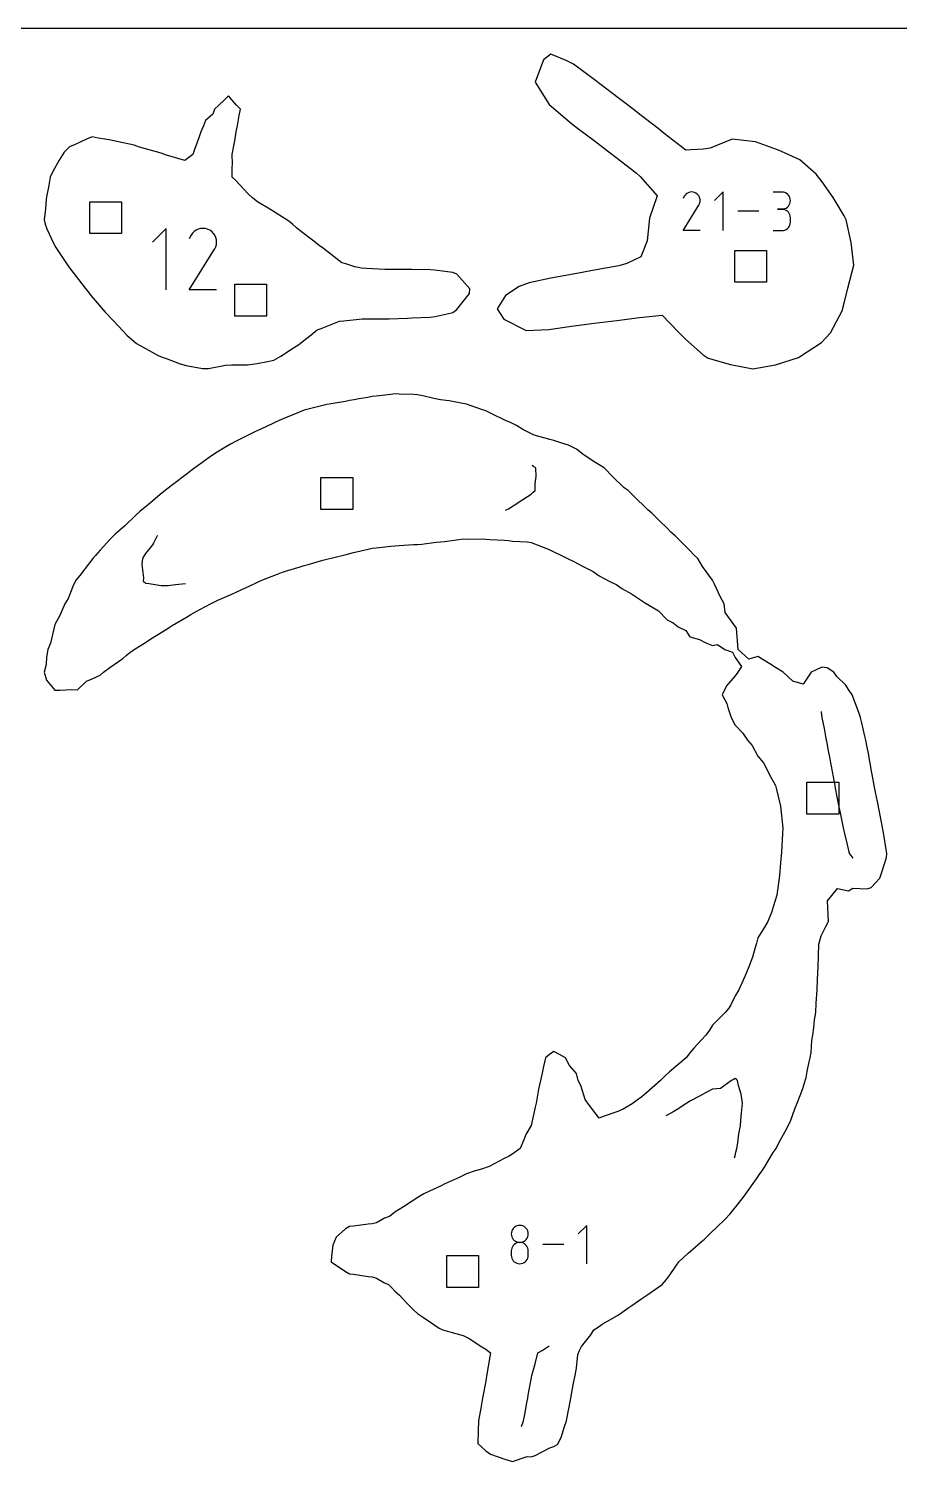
# Model space of a CAD drawing. Extents: x 0 to 12, y 0 to 12.
# Drawn here: x 4.61 to 8.98, y 4.81 to 12 of the extents above; entities that cross this region are included whole.
import ezdxf

# ---------------------------------------------------------------- set-up
doc = ezdxf.new("R2010")
doc.units = 0

msp = doc.modelspace()

# ---------------------------------------------------------------- linework, layer by layer
at = {"layer": 'annotation', "color": 1}
for p, q in [((7.897521, 11.159372), (7.891872, 11.148537)), ((7.902003, 11.165729), (7.897521, 11.159372)), ((7.907381, 11.171035), (7.902003, 11.165729)), ((7.913492, 11.175248), (7.907381, 11.171035)), ((7.92017, 11.178326), (7.913492, 11.175248)), ((7.927253, 11.180227), (7.92017, 11.178326)), ((7.934578, 11.180907), (7.927253, 11.180227)), ((7.94198, 11.180324), (7.934578, 11.180907)), ((7.949297, 11.178436), (7.94198, 11.180324)), ((7.956364, 11.175201), (7.949297, 11.178436)), ((7.962684, 11.170712), (7.956364, 11.175201)), ((7.956364, 11.175201), (7.956364, 11.175201)), ((7.967969, 11.165326), (7.962684, 11.170712)), ((7.972171, 11.159208), (7.967969, 11.165326)), ((7.975243, 11.152522), (7.972171, 11.159208)), ((7.977138, 11.145434), (7.975243, 11.152522)), ((7.977809, 11.138108), (7.977138, 11.145434)), ((7.97721, 11.13071), (7.977809, 11.138108)), ((8.093504, 11.180912), (8.05044, 11.137836)), ((8.093504, 10.987206), (8.093504, 11.180912)), ((8.387707, 11.180687), (8.344692, 11.180687)), ((8.395443, 11.179992), (8.387707, 11.180687)), ((8.402723, 11.177991), (8.395443, 11.179992)), ((8.409424, 11.174806), (8.402723, 11.177991)), ((8.415427, 11.170561), (8.409424, 11.174806)), ((8.42061, 11.165378), (8.415427, 11.170561)), ((8.424852, 11.159381), (8.42061, 11.165378)), ((8.428032, 11.152692), (8.424852, 11.159381)), ((8.430029, 11.145435), (8.428032, 11.152692)), ((8.430722, 11.137733), (8.430029, 11.145435)), ((8.430029, 11.129994), (8.430722, 11.137733)), ((8.430722, 11.137733), (8.430722, 11.137733)), ((7.891751, 10.987204), (7.971245, 11.115179)), ((7.971245, 11.115179), (7.97134, 11.115297)), ((7.971245, 11.115179), (7.971245, 11.115179)), ((7.97134, 11.115297), (7.971431, 11.115415)), ((7.971431, 11.115415), (7.971519, 11.115536)), ((7.971519, 11.115536), (7.971604, 11.11566)), ((7.971604, 11.11566), (7.971687, 11.115787)), ((7.971687, 11.115787), (7.971768, 11.11592)), ((7.971768, 11.11592), (7.971849, 11.116058)), ((7.971849, 11.116058), (7.971929, 11.116204)), ((7.971929, 11.116204), (7.97201, 11.116358)), ((7.97201, 11.116358), (7.975292, 11.123405)), ((7.97201, 11.116358), (7.97201, 11.116358)), ((7.975292, 11.123405), (7.97721, 11.13071)), ((8.272071, 11.084059), (8.166156, 11.084059)), ((8.387707, 11.094657), (8.366169, 11.094657)), ((8.366169, 11.094657), (8.387707, 11.094657)), ((8.387707, 11.094657), (8.395443, 11.095352)), ((8.395443, 11.093963), (8.387707, 11.094657)), ((8.387707, 11.094657), (8.387707, 11.094657)), ((8.395443, 11.095352), (8.402723, 11.097354)), ((8.402723, 11.091962), (8.395443, 11.093963)), ((8.402723, 11.097354), (8.409424, 11.100542)), ((8.409424, 11.088777), (8.402723, 11.091962)), ((8.409424, 11.100542), (8.415427, 11.104794)), ((8.415427, 11.084532), (8.409424, 11.088777)), ((8.415427, 11.104794), (8.42061, 11.109987)), ((8.42061, 11.079349), (8.415427, 11.084532)), ((8.42061, 11.109987), (8.424852, 11.115999)), ((8.424852, 11.073351), (8.42061, 11.079349)), ((8.424852, 11.115999), (8.428032, 11.122709)), ((8.428032, 11.066663), (8.424852, 11.073351)), ((8.428032, 11.122709), (8.430029, 11.129994)), ((8.430029, 11.059406), (8.428032, 11.066663)), ((5.298496, 10.998212), (5.22985, 10.929547)), ((5.298496, 10.689433), (5.298496, 10.998212)), ((5.459604, 10.994092), (5.448958, 10.989185)), ((5.470896, 10.997121), (5.459604, 10.994092)), ((5.482571, 10.998205), (5.470896, 10.997121)), ((5.494371, 10.997276), (5.482571, 10.998205)), ((5.506034, 10.994267), (5.494371, 10.997276)), ((5.517299, 10.989109), (5.506034, 10.994267)), ((8.409424, 10.993089), (8.415427, 10.997333)), ((8.415427, 10.997333), (8.42061, 11.002515)), ((8.42061, 11.002515), (8.424852, 11.008512)), ((8.424852, 11.008512), (8.428032, 11.015202)), ((8.428032, 11.015202), (8.430029, 11.02246)), ((8.430722, 11.051703), (8.430029, 11.059406)), ((8.430029, 11.02246), (8.430722, 11.030166)), ((8.430722, 11.030166), (8.430722, 11.051703)), ((8.430722, 11.051703), (8.430722, 11.051703)), ((5.4235, 10.963877), (5.414495, 10.946605)), ((5.430645, 10.97401), (5.4235, 10.963877)), ((5.439218, 10.982468), (5.430645, 10.97401)), ((5.448958, 10.989185), (5.439218, 10.982468)), ((5.527375, 10.981954), (5.517299, 10.989109)), ((5.517299, 10.989109), (5.517299, 10.989109)), ((5.535799, 10.973369), (5.527375, 10.981954)), ((5.542497, 10.963616), (5.535799, 10.973369)), ((5.547394, 10.952958), (5.542497, 10.963616)), ((5.550415, 10.941659), (5.547394, 10.952958)), ((5.551485, 10.929981), (5.550415, 10.941659)), ((5.550529, 10.918188), (5.551485, 10.929981)), ((7.97778, 10.987204), (7.891751, 10.987204)), ((8.344692, 10.987212), (8.387707, 10.987212)), ((8.387707, 10.987212), (8.395443, 10.987906)), ((8.387707, 10.987212), (8.387707, 10.987212)), ((8.395443, 10.987906), (8.402723, 10.989906)), ((8.402723, 10.989906), (8.409424, 10.993089)), ((5.414302, 10.68943), (5.54102, 10.893431)), ((5.54102, 10.893431), (5.541172, 10.893618)), ((5.54102, 10.893431), (5.54102, 10.893431)), ((5.541172, 10.893618), (5.541317, 10.893807)), ((5.541317, 10.893807), (5.541457, 10.894)), ((5.541457, 10.894), (5.541593, 10.894197)), ((5.541593, 10.894197), (5.541725, 10.8944)), ((5.541725, 10.8944), (5.541855, 10.894611)), ((5.541855, 10.894611), (5.541983, 10.894832)), ((5.541983, 10.894832), (5.542112, 10.895064)), ((5.542112, 10.895064), (5.54224, 10.895309)), ((5.54224, 10.895309), (5.547472, 10.906543)), ((5.54224, 10.895309), (5.54224, 10.895309)), ((5.547472, 10.906543), (5.550529, 10.918188)), ((5.551438, 10.68943), (5.414302, 10.68943)), ((7.141736, 9.804637), (7.134156, 9.809145)), ((7.154138, 9.797266), (7.141736, 9.804637)), ((7.154488, 9.754637), (7.154138, 9.797266)), ((7.150153, 9.683484), (7.1506, 9.719526)), ((7.1506, 9.719526), (7.154488, 9.754637)), ((7.069034, 9.626947), (7.129337, 9.666019)), ((7.129337, 9.666019), (7.139743, 9.674753)), ((7.139743, 9.674753), (7.150153, 9.683484)), ((7.001927, 9.585005), (7.015558, 9.591952)), ((7.015558, 9.591952), (7.06745, 9.625924)), ((7.06745, 9.625924), (7.069034, 9.626947)), ((5.235667, 9.41928), (5.230522, 9.411811)), ((5.254077, 9.455923), (5.235667, 9.41928)), ((5.25454, 9.456526), (5.254077, 9.455923)), ((5.179673, 9.342144), (5.17623, 9.311886)), ((5.187374, 9.354785), (5.179673, 9.342144)), ((5.195076, 9.367427), (5.187374, 9.354785)), ((5.230522, 9.411811), (5.195076, 9.367427)), ((5.17623, 9.311886), (5.184701, 9.245018)), ((5.184701, 9.245018), (5.183562, 9.228362)), ((5.183562, 9.228362), (5.189321, 9.223325)), ((5.189321, 9.223325), (5.195075, 9.218287)), ((5.195075, 9.218287), (5.212978, 9.217429)), ((5.212978, 9.217429), (5.273064, 9.206503)), ((5.273064, 9.206503), (5.308854, 9.206555)), ((5.308854, 9.206555), (5.345582, 9.21303)), ((5.345582, 9.21303), (5.395654, 9.217719)), ((8.584409, 8.574886), (8.584497, 8.574261)), ((8.584497, 8.574261), (8.588654, 8.545682)), ((8.588654, 8.545682), (8.599278, 8.489373)), ((8.599278, 8.489373), (8.608477, 8.440602)), ((8.608477, 8.440602), (8.609618, 8.434558)), ((8.609618, 8.434558), (8.610118, 8.431902)), ((8.610118, 8.431902), (8.610925, 8.427633)), ((8.610925, 8.427633), (8.618743, 8.386236)), ((8.618743, 8.386236), (8.627838, 8.338074)), ((8.627838, 8.338074), (8.631604, 8.318123)), ((8.631604, 8.318123), (8.634633, 8.302094)), ((8.634633, 8.302094), (8.65007, 8.220371)), ((8.65007, 8.220371), (8.653096, 8.204342)), ((8.653096, 8.204342), (8.655779, 8.190137)), ((8.655779, 8.190137), (8.671957, 8.104489)), ((8.671957, 8.104489), (8.674586, 8.090563)), ((8.674586, 8.090563), (8.679635, 8.066773)), ((8.679635, 8.066773), (8.694031, 8.000571)), ((8.694031, 8.000571), (8.698994, 7.976783)), ((8.698994, 7.976783), (8.712036, 7.921792)), ((8.712036, 7.921792), (8.712939, 7.917995)), ((8.712939, 7.917995), (8.713548, 7.91541)), ((8.713548, 7.91541), (8.722259, 7.878591)), ((8.722259, 7.878591), (8.724686, 7.868759)), ((8.724686, 7.868759), (8.726197, 7.863003)), ((8.726197, 7.863003), (8.734516, 7.853654)), ((8.734516, 7.853654), (8.744591, 7.839702)), ((8.079617, 6.685271), (8.039578, 6.682148)), ((8.080068, 6.685477), (8.079617, 6.685271)), ((8.135339, 6.725202), (8.080068, 6.685477)), ((8.144347, 6.729661), (8.135339, 6.725202)), ((8.153359, 6.734119), (8.144347, 6.729661)), ((8.159506, 6.729659), (8.153359, 6.734119)), ((8.165655, 6.725201), (8.159506, 6.729659)), ((8.170797, 6.699351), (8.165655, 6.725201)), ((8.183585, 6.656226), (8.170797, 6.699351)), ((7.911573, 6.611422), (7.862524, 6.579417)), ((7.918683, 6.616134), (7.911573, 6.611422)), ((7.925797, 6.620848), (7.918683, 6.616134)), ((7.980586, 6.649559), (7.925797, 6.620848)), ((7.983015, 6.650796), (7.980586, 6.649559)), ((8.039578, 6.682148), (7.983015, 6.650796)), ((8.189685, 6.611423), (8.183585, 6.656226)), ((8.18514, 6.561475), (8.189685, 6.611423)), ((7.812016, 6.550508), (7.80482, 6.547742)), ((7.846049, 6.568995), (7.812016, 6.550508)), ((7.862524, 6.579417), (7.846049, 6.568995)), ((8.17958, 6.49764), (8.183882, 6.545613)), ((8.183882, 6.545613), (8.18514, 6.561475)), ((8.172105, 6.457445), (8.17958, 6.49764)), ((8.161818, 6.383862), (8.166692, 6.412458)), ((8.166692, 6.412458), (8.172105, 6.457445)), ((8.150623, 6.336552), (8.153357, 6.34701)), ((8.153357, 6.34701), (8.157298, 6.365549)), ((8.157298, 6.365549), (8.161818, 6.383862)), ((7.032695, 5.970379), (7.030704, 5.963158)), ((7.035864, 5.977035), (7.032695, 5.970379)), ((7.04009, 5.983003), (7.035864, 5.977035)), ((7.045252, 5.98816), (7.04009, 5.983003)), ((7.051226, 5.992384), (7.045252, 5.98816)), ((7.057893, 5.995553), (7.051226, 5.992384)), ((7.06513, 5.997544), (7.057893, 5.995553)), ((7.072815, 5.998235), (7.06513, 5.997544)), ((7.0805, 5.997544), (7.072815, 5.998235)), ((7.072815, 5.998235), (7.072815, 5.998235)), ((7.087737, 5.995553), (7.0805, 5.997544)), ((7.094403, 5.992384), (7.087737, 5.995553)), ((7.100378, 5.98816), (7.094403, 5.992384)), ((7.105539, 5.983003), (7.100378, 5.98816)), ((7.109765, 5.977035), (7.105539, 5.983003)), ((7.112934, 5.970379), (7.109765, 5.977035)), ((7.114925, 5.963158), (7.112934, 5.970379)), ((7.408419, 5.998471), (7.365569, 5.955609)), ((7.408419, 5.805727), (7.408419, 5.998471)), ((7.030704, 5.963158), (7.030014, 5.955495)), ((7.030014, 5.955495), (7.030014, 5.955495)), ((7.030014, 5.955495), (7.030705, 5.947795)), ((7.030705, 5.947795), (7.032696, 5.940546)), ((7.032696, 5.940546), (7.035867, 5.933869)), ((7.04009, 5.897382), (7.035864, 5.8914)), ((7.035867, 5.933869), (7.040094, 5.927886)), ((7.045252, 5.902548), (7.04009, 5.897382)), ((7.040094, 5.927886), (7.045257, 5.922719)), ((7.051226, 5.906778), (7.045252, 5.902548)), ((7.045257, 5.922719), (7.051232, 5.918489)), ((7.057893, 5.90995), (7.051226, 5.906778)), ((7.051232, 5.918489), (7.057898, 5.915316)), ((7.06513, 5.911942), (7.057893, 5.90995)), ((7.057898, 5.915316), (7.065133, 5.913324)), ((7.072815, 5.912633), (7.06513, 5.911942)), ((7.065133, 5.913324), (7.072815, 5.912633)), ((7.072815, 5.912633), (7.080497, 5.913324)), ((7.0805, 5.911942), (7.072815, 5.912633)), ((7.072815, 5.912633), (7.072815, 5.912633)), ((7.072815, 5.912633), (7.072815, 5.912633)), ((7.080497, 5.913324), (7.087732, 5.915316)), ((7.087737, 5.909951), (7.0805, 5.911942)), ((7.087732, 5.915316), (7.094398, 5.918489)), ((7.094403, 5.90678), (7.087737, 5.909951)), ((7.094398, 5.918489), (7.100373, 5.922719)), ((7.100378, 5.902552), (7.094403, 5.90678)), ((7.100373, 5.922719), (7.105535, 5.927886)), ((7.105539, 5.897387), (7.100378, 5.902552)), ((7.105535, 5.927886), (7.109762, 5.933869)), ((7.109765, 5.891406), (7.105539, 5.897387)), ((7.109762, 5.933869), (7.112933, 5.940546)), ((7.112933, 5.940546), (7.114925, 5.947795)), ((7.115616, 5.955495), (7.114925, 5.963158)), ((7.114925, 5.947795), (7.115616, 5.955495)), ((7.115616, 5.955495), (7.115616, 5.955495)), ((7.293302, 5.902099), (7.187913, 5.902099)), ((7.030704, 5.87748), (7.030014, 5.869783)), ((7.030014, 5.869783), (7.030014, 5.848461)), ((7.030014, 5.848461), (7.030014, 5.848461)), ((7.030014, 5.848461), (7.030705, 5.840766)), ((7.032695, 5.884726), (7.030704, 5.87748)), ((7.030705, 5.840766), (7.032696, 5.833528)), ((7.035864, 5.8914), (7.032695, 5.884726)), ((7.032696, 5.833528), (7.035867, 5.826867)), ((7.035867, 5.826867), (7.040094, 5.820904)), ((7.040094, 5.820904), (7.045257, 5.815756)), ((7.100373, 5.815756), (7.105535, 5.820904)), ((7.105535, 5.820904), (7.109762, 5.826867)), ((7.109762, 5.826867), (7.112933, 5.833528)), ((7.112934, 5.884731), (7.109765, 5.891406)), ((7.112933, 5.833528), (7.114925, 5.840766)), ((7.114925, 5.877483), (7.112934, 5.884731)), ((7.115616, 5.869783), (7.114925, 5.877483)), ((7.114925, 5.840766), (7.115616, 5.848461)), ((7.115616, 5.848461), (7.115616, 5.869783)), ((7.115616, 5.869783), (7.115616, 5.869783)), ((7.045257, 5.815756), (7.051232, 5.811545)), ((7.051232, 5.811545), (7.057898, 5.808389)), ((7.057898, 5.808389), (7.065133, 5.806408)), ((7.065133, 5.806408), (7.072815, 5.805721)), ((7.072815, 5.805721), (7.080497, 5.806408)), ((7.072815, 5.805721), (7.072815, 5.805721)), ((7.080497, 5.806408), (7.087732, 5.808389)), ((7.087732, 5.808389), (7.094398, 5.811545)), ((7.094398, 5.811545), (7.100373, 5.815756)), ((7.184582, 5.369911), (7.219439, 5.393327)), ((7.149394, 5.304076), (7.163888, 5.35984)), ((7.163888, 5.35984), (7.184582, 5.369911)), ((7.130934, 5.235287), (7.132874, 5.246061)), ((7.132874, 5.246061), (7.145971, 5.292313)), ((7.145971, 5.292313), (7.149394, 5.304076)), ((7.114947, 5.146671), (7.129336, 5.226443)), ((7.129336, 5.226443), (7.130934, 5.235287)), ((7.104195, 5.08743), (7.108138, 5.109138)), ((7.108138, 5.109138), (7.11235, 5.13228)), ((7.11235, 5.13228), (7.114947, 5.146671)), ((7.091655, 5.0185), (7.097435, 5.050244)), ((7.097435, 5.050244), (7.104195, 5.08743)), ((7.081788, 4.989152), (7.091655, 5.0185))]:
    msp.add_line(p, q, dxfattribs=at)
at = {"layer": 'boundary', "color": 5}
for p, q in [((7.229072, 11.872453), (7.192001, 11.843876)), ((7.305973, 11.839931), (7.229072, 11.872453)), ((7.192001, 11.843876), (7.150486, 11.732419)), ((7.342336, 11.822577), (7.305973, 11.839931)), ((7.453128, 11.740089), (7.342336, 11.822577)), ((7.150486, 11.732419), (7.220409, 11.620092)), ((7.474013, 11.723974), (7.453128, 11.740089)), ((7.566967, 11.652421), (7.474013, 11.723974)), ((5.588829, 11.641819), (5.562379, 11.616792)), ((5.61056, 11.662381), (5.588829, 11.641819)), ((5.629391, 11.641819), (5.61056, 11.662381)), ((5.652309, 11.616792), (5.629391, 11.641819)), ((7.619303, 11.612204), (7.566967, 11.652421)), ((5.532266, 11.571601), (5.49678, 11.539914)), ((5.540647, 11.59623), (5.532266, 11.571601)), ((5.562379, 11.616792), (5.540647, 11.59623)), ((5.67114, 11.59623), (5.652309, 11.616792)), ((5.665499, 11.565129), (5.67114, 11.59623)), ((7.220409, 11.620092), (7.33185, 11.525122)), ((7.680995, 11.564668), (7.619303, 11.612204)), ((5.485371, 11.512501), (5.472864, 11.48245)), ((5.49678, 11.539914), (5.485371, 11.512501)), ((5.650649, 11.48245), (5.656329, 11.513551)), ((5.656329, 11.513551), (5.665499, 11.565129)), ((7.33185, 11.525122), (7.362161, 11.501748)), ((7.362161, 11.501748), (7.446257, 11.438495)), ((7.766899, 11.498573), (7.680995, 11.564668)), ((7.797745, 11.474838), (7.766899, 11.498573)), ((4.899648, 11.44589), (4.842332, 11.418818)), ((4.92788, 11.456788), (4.899648, 11.44589)), ((4.957295, 11.450702), (4.92788, 11.456788)), ((5.012245, 11.442228), (4.957295, 11.450702)), ((5.059169, 11.432124), (5.012245, 11.442228)), ((5.13793, 11.415584), (5.059169, 11.432124)), ((5.46452, 11.457019), (5.440615, 11.3941)), ((5.472864, 11.48245), (5.46452, 11.457019)), ((5.63781, 11.412963), (5.642542, 11.438157)), ((5.642542, 11.438157), (5.650649, 11.48245)), ((7.446257, 11.438495), (7.513325, 11.387544)), ((7.906181, 11.391409), (7.797745, 11.474838)), ((8.138217, 11.445931), (8.0274, 11.40019)), ((8.255166, 11.432387), (8.138217, 11.445931)), ((8.366428, 11.391552), (8.255166, 11.432387)), ((4.786473, 11.380975), (4.762277, 11.340333)), ((4.8141, 11.406795), (4.786473, 11.380975)), ((4.842332, 11.418818), (4.8141, 11.406795)), ((5.164289, 11.406158), (5.13793, 11.415584)), ((5.272978, 11.375555), (5.164289, 11.406158)), ((5.300679, 11.365799), (5.272978, 11.375555)), ((5.392837, 11.338525), (5.300679, 11.365799)), ((5.431651, 11.36867), (5.392837, 11.338525)), ((5.440615, 11.3941), (5.431651, 11.36867)), ((5.629815, 11.36867), (5.63781, 11.412963)), ((5.631374, 11.321973), (5.629815, 11.36867)), ((7.513325, 11.387544), (7.561898, 11.35007)), ((7.931149, 11.392313), (7.906181, 11.391409)), ((7.994992, 11.395877), (7.931149, 11.392313)), ((8.0274, 11.40019), (7.994992, 11.395877)), ((8.386334, 11.383075), (8.366428, 11.391552)), ((8.47715, 11.342262), (8.386334, 11.383075)), ((4.729286, 11.283226), (4.717163, 11.25489)), ((4.762277, 11.340333), (4.729286, 11.283226)), ((5.630084, 11.301587), (5.631374, 11.321973)), ((5.630374, 11.25489), (5.630084, 11.301587)), ((7.561898, 11.35007), (7.658012, 11.274774)), ((8.55945, 11.270342), (8.47715, 11.342262)), ((4.717163, 11.25489), (4.707649, 11.204978)), ((5.646177, 11.240638), (5.630374, 11.25489)), ((5.7107, 11.171728), (5.646177, 11.240638)), ((7.658012, 11.274774), (7.676925, 11.258491)), ((7.676925, 11.258491), (7.762589, 11.161926)), ((8.590476, 11.232559), (8.55945, 11.270342)), ((8.644356, 11.15349), (8.590476, 11.232559)), ((4.697064, 11.145569), (4.693213, 11.095993)), ((4.70032, 11.165531), (4.697064, 11.145569)), ((4.707649, 11.204978), (4.70032, 11.165531)), ((5.733593, 11.14925), (5.7107, 11.171728)), ((5.756649, 11.131053), (5.733593, 11.14925)), ((7.762589, 11.161926), (7.723127, 11.049506)), ((8.700094, 11.06088), (8.644356, 11.15349)), ((4.693213, 11.095993), (4.687197, 11.041275)), ((5.827527, 11.089359), (5.756649, 11.131053)), ((5.850333, 11.074565), (5.827527, 11.089359)), ((5.913678, 11.034965), (5.850333, 11.074565)), ((4.687197, 11.041275), (4.691317, 11.018864)), ((4.691317, 11.018864), (4.70032, 10.996301)), ((4.70032, 10.996301), (4.732644, 10.924798)), ((5.93294, 11.020109), (5.913678, 11.034965)), ((5.951901, 11.00124), (5.93294, 11.020109)), ((5.978083, 10.981066), (5.951901, 11.00124)), ((7.723127, 11.049506), (7.711411, 10.935726)), ((8.710066, 11.040991), (8.700094, 11.06088)), ((8.735655, 10.92682), (8.710066, 11.040991)), ((4.732644, 10.924798), (4.745326, 10.901952)), ((6.039498, 10.934042), (5.978083, 10.981066)), ((6.066166, 10.912744), (6.039498, 10.934042)), ((7.711411, 10.935726), (7.680551, 10.855627)), ((8.74926, 10.81304), (8.735655, 10.92682)), ((4.745326, 10.901952), (4.802437, 10.817248)), ((6.08817, 10.898068), (6.066166, 10.912744)), ((6.179461, 10.826277), (6.08817, 10.898068)), ((7.680551, 10.855627), (7.610336, 10.821825)), ((4.802437, 10.817248), (4.813476, 10.800359)), ((4.813476, 10.800359), (4.891839, 10.698342)), ((6.199318, 10.820167), (6.179461, 10.826277)), ((6.245748, 10.80588), (6.199318, 10.820167)), ((6.277965, 10.798353), (6.245748, 10.80588)), ((6.304149, 10.796501), (6.277965, 10.798353)), ((6.396112, 10.792675), (6.304149, 10.796501)), ((6.417929, 10.792352), (6.396112, 10.792675)), ((6.509893, 10.791842), (6.417929, 10.792352)), ((6.531709, 10.791662), (6.509893, 10.791842)), ((6.623673, 10.790355), (6.531709, 10.791662)), ((6.645489, 10.789301), (6.623673, 10.790355)), ((6.737453, 10.777455), (6.645489, 10.789301)), ((7.455513, 10.789675), (7.340778, 10.768654)), ((7.569069, 10.811273), (7.455513, 10.789675)), ((7.610336, 10.821825), (7.569069, 10.811273)), ((8.718743, 10.69866), (8.74926, 10.81304)), ((6.756907, 10.767952), (6.737453, 10.777455)), ((6.82274, 10.694555), (6.756907, 10.767952)), ((7.069189, 10.706564), (7.000598, 10.662314)), ((7.119142, 10.72545), (7.069189, 10.706564)), ((7.229252, 10.748695), (7.119142, 10.72545)), ((7.340778, 10.768654), (7.229252, 10.748695)), ((4.891839, 10.698342), (4.906235, 10.681465)), ((4.906235, 10.681465), (4.923144, 10.660676)), ((4.923144, 10.660676), (4.993209, 10.578593)), ((6.757088, 10.591567), (6.821336, 10.672067)), ((6.821336, 10.672067), (6.82274, 10.694555)), ((7.000598, 10.662314), (6.959242, 10.595041)), ((8.701118, 10.623678), (8.718743, 10.69866)), ((4.993209, 10.578593), (5.037062, 10.531873)), ((6.647481, 10.556224), (6.708879, 10.569369)), ((6.708879, 10.569369), (6.736778, 10.575988)), ((6.736778, 10.575988), (6.757088, 10.591567)), ((6.959242, 10.595041), (6.992984, 10.54239)), ((7.674168, 10.551803), (7.787948, 10.562348)), ((7.787948, 10.562348), (7.869365, 10.478599)), ((8.631688, 10.473671), (8.690365, 10.585311)), ((8.690365, 10.585311), (8.701118, 10.623678)), ((5.037062, 10.531873), (5.100864, 10.463044)), ((6.05591, 10.490339), (6.076589, 10.497023)), ((6.076589, 10.497023), (6.168552, 10.532412)), ((6.168552, 10.532412), (6.190369, 10.53522)), ((6.190369, 10.53522), (6.282332, 10.544074)), ((6.282332, 10.544074), (6.304149, 10.544594)), ((6.304149, 10.544594), (6.396112, 10.544474)), ((6.396112, 10.544474), (6.417929, 10.544941)), ((6.417929, 10.544941), (6.509893, 10.54853)), ((6.509893, 10.54853), (6.531709, 10.549473)), ((6.531709, 10.549473), (6.623673, 10.553844)), ((6.623673, 10.553844), (6.647481, 10.556224)), ((6.992984, 10.54239), (7.10535, 10.485803)), ((7.10535, 10.485803), (7.219048, 10.491829)), ((7.219048, 10.491829), (7.332828, 10.507139)), ((7.332828, 10.507139), (7.446608, 10.522475)), ((7.446608, 10.522475), (7.560388, 10.536879)), ((7.560388, 10.536879), (7.674168, 10.551803)), ((5.100864, 10.463044), (5.150169, 10.420526)), ((5.150169, 10.420526), (5.258294, 10.361123)), ((5.96457, 10.416411), (6.004206, 10.448252)), ((6.004206, 10.448252), (6.026469, 10.463714)), ((6.026469, 10.463714), (6.05591, 10.490339)), ((7.869365, 10.478599), (7.904176, 10.443151)), ((7.904176, 10.443151), (7.992709, 10.364805)), ((8.476796, 10.354118), (8.586123, 10.425526)), ((8.586123, 10.425526), (8.631688, 10.473671)), ((5.258294, 10.361123), (5.278336, 10.352431)), ((5.278336, 10.352431), (5.304357, 10.344649)), ((5.83812, 10.337588), (5.873434, 10.357749)), ((5.873434, 10.357749), (5.93821, 10.39845)), ((5.93821, 10.39845), (5.96457, 10.416411)), ((7.992709, 10.364805), (8.018239, 10.346728)), ((8.018239, 10.346728), (8.129288, 10.315773)), ((8.35504, 10.313178), (8.470971, 10.350668)), ((8.470971, 10.350668), (8.476796, 10.354118)), ((5.304357, 10.344649), (5.368275, 10.318677)), ((5.368275, 10.318677), (5.399036, 10.310585)), ((5.399036, 10.310585), (5.480745, 10.295572)), ((5.480745, 10.295572), (5.511673, 10.294981)), ((5.511673, 10.294981), (5.595667, 10.311591)), ((5.595667, 10.311591), (5.628047, 10.313822)), ((5.628047, 10.313822), (5.706854, 10.31319)), ((5.706854, 10.31319), (5.755079, 10.320374)), ((5.755079, 10.320374), (5.807382, 10.330294)), ((5.807382, 10.330294), (5.83812, 10.337588)), ((8.129288, 10.315773), (8.242868, 10.294475)), ((8.242868, 10.294475), (8.35504, 10.313178)), ((6.219096, 10.134939), (6.198222, 10.130857)), ((6.241035, 10.138604), (6.219096, 10.134939)), ((6.26497, 10.142886), (6.241035, 10.138604)), ((6.310493, 10.150502), (6.26497, 10.142886)), ((6.332876, 10.154658), (6.310493, 10.150502)), ((6.353068, 10.157525), (6.332876, 10.154658)), ((6.426465, 10.165435), (6.353068, 10.157525)), ((6.446656, 10.168302), (6.426465, 10.165435)), ((6.466848, 10.167576), (6.446656, 10.168302)), ((6.540245, 10.164907), (6.466848, 10.167576)), ((6.560436, 10.164181), (6.540245, 10.164907)), ((6.586238, 10.15782), (6.560436, 10.164181)), ((6.64161, 10.145716), (6.586238, 10.15782)), ((6.674216, 10.138059), (6.64161, 10.145716)), ((6.719178, 10.132696), (6.674216, 10.138059)), ((6.743035, 10.129226), (6.719178, 10.132696)), ((5.971345, 10.077776), (5.897947, 10.048624)), ((5.991536, 10.085948), (5.971345, 10.077776)), ((6.011727, 10.091381), (5.991536, 10.085948)), ((6.085125, 10.109645), (6.011727, 10.091381)), ((6.105316, 10.115078), (6.085125, 10.109645)), ((6.126867, 10.119053), (6.105316, 10.115078)), ((6.198222, 10.130857), (6.126867, 10.119053)), ((6.804764, 10.11706), (6.743035, 10.129226)), ((6.881089, 10.090156), (6.804764, 10.11706)), ((6.901777, 10.082691), (6.881089, 10.090156)), ((6.929891, 10.069712), (6.901777, 10.082691)), ((7.004662, 10.032708), (6.929891, 10.069712)), ((5.777077, 9.992544), (5.743785, 9.977313)), ((5.830631, 10.018899), (5.777077, 9.992544)), ((5.850822, 10.027937), (5.830631, 10.018899)), ((5.877756, 10.040452), (5.850822, 10.027937)), ((5.897947, 10.048624), (5.877756, 10.040452)), ((7.026185, 10.024824), (7.004662, 10.032708)), ((7.05625, 10.009493), (7.026185, 10.024824)), ((7.088644, 9.990095), (7.05625, 10.009493)), ((7.144865, 9.961746), (7.088644, 9.990095)), ((5.621411, 9.916004), (5.60122, 9.904923)), ((5.650196, 9.931319), (5.621411, 9.916004)), ((5.670387, 9.940626), (5.650196, 9.931319)), ((5.743785, 9.977313), (5.670387, 9.940626)), ((7.223689, 9.940131), (7.144865, 9.961746)), ((7.243117, 9.934493), (7.223689, 9.940131)), ((7.279534, 9.922548), (7.243117, 9.934493)), ((7.317001, 9.911044), (7.279534, 9.922548)), ((5.514759, 9.850101), (5.458594, 9.809263)), ((5.546775, 9.871778), (5.514759, 9.850101)), ((5.60122, 9.904923), (5.546775, 9.871778)), ((7.336949, 9.900793), (7.317001, 9.911044)), ((7.356897, 9.890543), (7.336949, 9.900793)), ((7.38945, 9.86577), (7.356897, 9.890543)), ((7.446756, 9.827543), (7.38945, 9.86577)), ((5.422636, 9.782537), (5.405512, 9.769443)), ((5.441859, 9.797264), (5.422636, 9.782537)), ((5.458594, 9.809263), (5.441859, 9.797264)), ((7.470677, 9.812656), (7.446756, 9.827543)), ((7.495874, 9.797264), (7.470677, 9.812656)), ((7.539839, 9.752722), (7.495874, 9.797264)), ((5.331048, 9.712152), (5.308856, 9.695336)), ((5.405512, 9.769443), (5.331048, 9.712152)), ((7.59706, 9.696621), (7.539839, 9.752722)), ((5.278962, 9.671836), (5.209455, 9.613637)), ((5.308856, 9.695336), (5.278962, 9.671836)), ((7.616141, 9.683484), (7.59706, 9.696621)), ((7.657794, 9.642544), (7.616141, 9.683484)), ((7.698237, 9.603399), (7.657794, 9.642544)), ((5.146444, 9.560901), (5.090688, 9.506807)), ((5.166635, 9.578248), (5.146444, 9.560901)), ((5.184276, 9.593446), (5.166635, 9.578248)), ((5.209455, 9.613637), (5.184276, 9.593446)), ((7.714492, 9.586147), (7.698237, 9.603399)), ((7.735319, 9.569704), (7.714492, 9.586147)), ((7.774416, 9.531549), (7.735319, 9.569704)), ((5.065342, 9.485031), (5.043206, 9.464304)), ((5.090688, 9.506807), (5.065342, 9.485031)), ((7.812017, 9.495122), (7.774416, 9.531549)), ((7.830888, 9.474806), (7.812017, 9.495122)), ((5.016589, 9.438196), (4.983889, 9.402792)), ((5.043206, 9.464304), (5.016589, 9.438196)), ((6.466848, 9.407555), (6.540245, 9.413158)), ((6.540245, 9.413158), (6.560436, 9.413635)), ((6.560436, 9.413635), (6.580628, 9.415391)), ((6.580628, 9.415391), (6.654025, 9.424373)), ((6.654025, 9.424373), (6.674216, 9.426128)), ((6.674216, 9.426128), (6.694408, 9.428726)), ((6.694408, 9.428726), (6.767805, 9.438637)), ((6.767805, 9.438637), (6.787997, 9.441235)), ((6.787997, 9.441235), (6.808188, 9.439422)), ((6.808188, 9.439422), (6.881585, 9.441745)), ((6.881585, 9.441745), (6.901777, 9.439932)), ((6.901777, 9.439932), (6.921968, 9.437997)), ((6.921968, 9.437997), (6.995365, 9.435147)), ((6.995365, 9.435147), (7.015557, 9.433212)), ((7.015557, 9.433212), (7.035748, 9.430452)), ((7.035748, 9.430452), (7.109146, 9.426366)), ((7.109146, 9.426366), (7.129337, 9.423605)), ((7.129337, 9.423605), (7.22, 9.388521)), ((7.851651, 9.455924), (7.830888, 9.474806)), ((7.889179, 9.418819), (7.851651, 9.455924)), ((7.925797, 9.383087), (7.889179, 9.418819)), ((4.930685, 9.342143), (4.91475, 9.321726)), ((4.944234, 9.357681), (4.930685, 9.342143)), ((4.967515, 9.385065), (4.944234, 9.357681)), ((4.983889, 9.402792), (4.967515, 9.385065)), ((6.105316, 9.339422), (6.133577, 9.346665)), ((6.133577, 9.346665), (6.201462, 9.363354)), ((6.201462, 9.363354), (6.239287, 9.372276)), ((6.239287, 9.372276), (6.312685, 9.390031)), ((6.312685, 9.390031), (6.332876, 9.394432)), ((6.332876, 9.394432), (6.353068, 9.396683)), ((6.353068, 9.396683), (6.426465, 9.404826)), ((6.426465, 9.404826), (6.446656, 9.407077)), ((6.446656, 9.407077), (6.466848, 9.407555)), ((7.22, 9.388521), (7.243117, 9.375693)), ((7.243117, 9.375693), (7.278003, 9.358918)), ((7.278003, 9.358918), (7.312888, 9.342143)), ((7.312888, 9.342143), (7.344307, 9.327721)), ((7.945234, 9.361564), (7.925797, 9.383087)), ((7.965433, 9.342143), (7.945234, 9.361564)), ((7.989651, 9.301787), (7.965433, 9.342143)), ((4.91475, 9.321726), (4.865139, 9.257592)), ((5.852408, 9.262164), (5.877756, 9.272672)), ((5.877756, 9.272672), (5.897947, 9.279122)), ((5.897947, 9.279122), (5.971345, 9.301305)), ((5.971345, 9.301305), (5.991536, 9.307756)), ((5.991536, 9.307756), (6.011727, 9.313462)), ((6.011727, 9.313462), (6.085125, 9.333716)), ((6.085125, 9.333716), (6.105316, 9.339422)), ((7.344307, 9.327721), (7.387367, 9.303728)), ((7.387367, 9.303728), (7.440207, 9.277284)), ((7.440207, 9.277284), (7.470677, 9.256525)), ((8.039577, 9.234137), (7.989651, 9.301787)), ((4.832874, 9.2111), (4.806432, 9.14147)), ((4.84772, 9.23636), (4.832874, 9.2111)), ((4.865139, 9.257592), (4.84772, 9.23636)), ((5.678351, 9.187289), (5.740949, 9.215627)), ((5.740949, 9.215627), (5.763976, 9.226907)), ((5.763976, 9.226907), (5.786381, 9.237053)), ((5.786381, 9.237053), (5.852408, 9.262164)), ((7.470677, 9.256525), (7.496382, 9.242444)), ((7.496382, 9.242444), (7.522087, 9.228363)), ((7.522087, 9.228363), (7.559947, 9.210094)), ((7.559947, 9.210094), (7.584457, 9.191691)), ((8.050447, 9.213588), (8.039577, 9.234137)), ((8.077393, 9.151703), (8.050447, 9.213588)), ((4.806432, 9.14147), (4.790865, 9.114583)), ((5.520854, 9.114583), (5.557878, 9.13355)), ((5.557878, 9.13355), (5.62851, 9.163469)), ((5.62851, 9.163469), (5.650196, 9.173553)), ((5.650196, 9.173553), (5.678351, 9.187289)), ((7.584457, 9.191691), (7.632677, 9.165914)), ((7.632677, 9.165914), (7.698237, 9.122568)), ((8.098262, 9.114583), (8.077393, 9.151703)), ((4.765874, 9.057709), (4.739955, 9.01095)), ((4.790865, 9.114583), (4.765874, 9.057709)), ((5.401385, 9.048883), (5.422636, 9.061302)), ((5.422636, 9.061302), (5.446054, 9.074571)), ((5.446054, 9.074571), (5.496462, 9.101524)), ((5.496462, 9.101524), (5.520854, 9.114583)), ((7.698237, 9.122568), (7.769199, 9.080295)), ((7.769199, 9.080295), (7.812017, 9.03471)), ((8.103021, 9.072679), (8.098262, 9.114583)), ((8.160518, 8.993643), (8.103021, 9.072679)), ((4.739955, 9.01095), (4.718379, 8.917621)), ((5.282342, 8.976429), (5.308856, 8.993109)), ((5.308856, 8.993109), (5.328029, 9.006259)), ((5.328029, 9.006259), (5.401385, 9.048883)), ((7.812017, 9.03471), (7.841868, 9.020797)), ((7.841868, 9.020797), (7.867471, 9.000803)), ((7.867471, 9.000803), (7.906132, 8.981138)), ((8.168761, 8.887023), (8.160518, 8.993643)), ((4.718379, 8.917621), (4.705244, 8.887023)), ((5.165442, 8.903815), (5.195076, 8.921726)), ((5.195076, 8.921726), (5.221095, 8.939456)), ((5.221095, 8.939456), (5.282342, 8.976429)), ((7.906132, 8.981138), (7.925797, 8.949947)), ((7.925797, 8.949947), (7.974745, 8.935971)), ((7.974745, 8.935971), (8.00637, 8.920231)), ((8.00637, 8.920231), (8.039577, 8.907)), ((8.039577, 8.907), (8.064334, 8.91178)), ((8.064334, 8.91178), (8.101992, 8.887023)), ((4.698314, 8.848663), (4.696697, 8.811603)), ((4.705244, 8.887023), (4.698314, 8.848663)), ((5.015791, 8.796923), (5.081295, 8.841211)), ((5.081295, 8.841211), (5.097248, 8.856039)), ((5.097248, 8.856039), (5.116422, 8.870992)), ((5.116422, 8.870992), (5.137661, 8.887023)), ((5.137661, 8.887023), (5.165442, 8.903815)), ((8.101992, 8.887023), (8.13978, 8.873446)), ((8.13978, 8.873446), (8.153357, 8.845757)), ((8.153357, 8.845757), (8.18499, 8.801745)), ((8.222531, 8.837715), (8.168761, 8.887023)), ((8.267137, 8.851174), (8.222531, 8.837715)), ((8.326533, 8.814549), (8.267137, 8.851174)), ((4.696697, 8.811603), (4.687197, 8.773243)), ((4.687197, 8.773243), (4.698731, 8.732535)), ((4.967515, 8.757728), (4.984843, 8.773243)), ((4.984843, 8.773243), (5.015791, 8.796923)), ((8.166091, 8.773243), (8.153357, 8.753688)), ((8.18499, 8.801745), (8.166091, 8.773243)), ((8.356168, 8.796797), (8.326533, 8.814549)), ((8.394579, 8.773243), (8.356168, 8.796797)), ((8.442381, 8.727341), (8.394579, 8.773243)), ((8.534792, 8.773243), (8.514745, 8.742545)), ((8.55695, 8.782071), (8.534792, 8.773243)), ((8.588582, 8.79853), (8.55695, 8.782071)), ((8.614224, 8.793941), (8.588582, 8.79853)), ((8.648562, 8.773243), (8.614224, 8.793941)), ((8.663711, 8.751566), (8.648562, 8.773243)), ((4.698731, 8.732535), (4.739955, 8.681836)), ((4.853735, 8.684711), (4.898905, 8.728383)), ((4.898905, 8.728383), (4.927189, 8.738598)), ((4.927189, 8.738598), (4.967515, 8.757728)), ((8.110762, 8.703989), (8.087454, 8.659463)), ((8.153357, 8.753688), (8.110762, 8.703989)), ((8.494698, 8.711847), (8.442381, 8.727341)), ((8.514745, 8.742545), (8.494698, 8.711847)), ((8.707902, 8.706783), (8.663711, 8.751566)), ((8.722258, 8.685319), (8.707902, 8.706783)), ((4.739955, 8.681836), (4.766333, 8.681659)), ((4.766333, 8.681659), (4.823311, 8.685064)), ((4.823311, 8.685064), (4.853735, 8.684711)), ((8.087454, 8.659463), (8.110921, 8.614962)), ((8.739924, 8.659463), (8.722258, 8.685319)), ((8.749368, 8.636998), (8.739924, 8.659463)), ((8.775218, 8.564608), (8.749368, 8.636998)), ((8.110921, 8.614962), (8.116307, 8.594879)), ((8.116307, 8.594879), (8.133005, 8.545683)), ((8.782449, 8.545683), (8.775218, 8.564608)), ((8.133005, 8.545683), (8.153357, 8.50744)), ((8.153357, 8.50744), (8.192573, 8.466222)), ((8.787034, 8.525492), (8.782449, 8.545683)), ((8.804542, 8.452094), (8.787034, 8.525492)), ((8.192573, 8.466222), (8.214574, 8.431903)), ((8.214574, 8.431903), (8.239398, 8.404164)), ((8.809127, 8.431903), (8.804542, 8.452094)), ((8.814124, 8.405081), (8.809127, 8.431903)), ((8.239398, 8.404164), (8.267137, 8.351207)), ((8.267137, 8.351207), (8.296372, 8.318123)), ((8.823495, 8.355631), (8.814124, 8.405081)), ((8.82731, 8.333284), (8.823495, 8.355631)), ((8.296372, 8.318123), (8.312087, 8.286677)), ((8.312087, 8.286677), (8.324267, 8.260868)), ((8.831991, 8.307624), (8.82731, 8.333284)), ((8.836038, 8.28394), (8.831991, 8.307624)), ((8.842474, 8.250372), (8.836038, 8.28394)), ((8.324267, 8.260868), (8.355477, 8.204343)), ((8.355477, 8.204343), (8.361558, 8.184983)), ((8.8512, 8.204343), (8.842474, 8.250372)), ((8.857974, 8.170695), (8.8512, 8.204343)), ((8.361558, 8.184983), (8.380918, 8.100494)), ((8.866738, 8.12421), (8.857974, 8.170695)), ((8.877017, 8.072338), (8.866738, 8.12421)), ((8.380918, 8.100494), (8.391816, 7.989679)), ((8.895154, 7.976783), (8.877017, 8.072338)), ((8.391816, 7.989679), (8.391415, 7.96371)), ((8.898605, 7.956591), (8.895154, 7.976783)), ((8.391415, 7.96371), (8.386274, 7.869673)), ((8.911263, 7.883194), (8.898605, 7.956591)), ((8.386274, 7.869673), (8.380918, 7.817094)), ((8.889237, 7.769414), (8.91237, 7.842811)), ((8.914714, 7.863002), (8.911263, 7.883194)), ((8.91237, 7.842811), (8.914714, 7.863002)), ((8.380918, 7.817094), (8.376655, 7.753485)), ((8.878637, 7.738954), (8.889237, 7.769414)), ((8.376655, 7.753485), (8.362531, 7.653829)), ((8.617342, 7.626578), (8.666892, 7.688142)), ((8.666892, 7.688142), (8.722258, 7.675617)), ((8.722258, 7.675617), (8.743088, 7.689548)), ((8.743088, 7.689548), (8.815973, 7.685424)), ((8.815973, 7.685424), (8.836038, 7.692845)), ((8.836038, 7.692845), (8.878637, 7.738954)), ((8.362531, 7.653829), (8.346294, 7.600818)), ((8.621882, 7.521662), (8.617342, 7.626578)), ((8.33536, 7.56722), (8.317695, 7.521662)), ((8.346294, 7.600818), (8.33536, 7.56722)), ((8.300012, 7.493358), (8.267137, 7.440822)), ((8.317695, 7.521662), (8.300012, 7.493358)), ((8.585185, 7.450497), (8.608478, 7.497276)), ((8.608478, 7.497276), (8.621882, 7.521662)), ((8.260511, 7.413953), (8.253502, 7.39115)), ((8.267137, 7.440822), (8.260511, 7.413953)), ((8.57156, 7.350034), (8.573569, 7.407882)), ((8.573569, 7.407882), (8.585185, 7.450497)), ((8.239572, 7.343313), (8.221778, 7.294102)), ((8.253502, 7.39115), (8.239572, 7.343313)), ((8.56963, 7.294102), (8.57156, 7.350034)), ((8.221778, 7.294102), (8.201652, 7.247082)), ((8.566788, 7.231767), (8.56963, 7.294102)), ((8.193881, 7.227342), (8.171884, 7.180322)), ((8.201652, 7.247082), (8.193881, 7.227342)), ((8.564363, 7.180322), (8.566788, 7.231767)), ((8.153357, 7.150176), (8.132004, 7.104477)), ((8.171884, 7.180322), (8.153357, 7.150176)), ((8.560639, 7.11255), (8.561461, 7.134314)), ((8.561461, 7.134314), (8.564363, 7.180322)), ((8.10276, 7.066542), (8.071169, 7.034555)), ((8.120963, 7.087737), (8.10276, 7.066542)), ((8.132004, 7.104477), (8.120963, 7.087737)), ((8.551647, 7.029906), (8.557871, 7.066542)), ((8.557871, 7.066542), (8.560639, 7.11255)), ((8.024174, 6.977964), (8.005578, 6.952762)), ((8.039577, 7.002569), (8.024174, 6.977964)), ((8.071169, 7.034555), (8.039577, 7.002569)), ((8.54328, 6.952762), (8.548578, 6.989398)), ((8.548578, 6.989398), (8.551647, 7.029906)), ((7.984854, 6.929577), (7.946522, 6.886696)), ((8.005578, 6.952762), (7.984854, 6.929577)), ((8.534326, 6.865692), (8.538402, 6.926052)), ((8.538402, 6.926052), (8.54328, 6.952762)), ((7.201218, 6.838982), (7.191666, 6.794832)), ((7.222167, 6.854762), (7.201218, 6.838982)), ((7.243117, 6.870543), (7.222167, 6.854762)), ((7.272407, 6.854762), (7.243117, 6.870543)), ((7.301697, 6.838982), (7.272407, 6.854762)), ((7.321645, 6.799358), (7.301697, 6.838982)), ((7.907292, 6.838982), (7.823349, 6.767742)), ((7.925797, 6.863511), (7.907292, 6.838982)), ((7.946522, 6.886696), (7.925797, 6.863511)), ((8.524508, 6.818713), (8.530286, 6.838982)), ((8.530286, 6.838982), (8.534326, 6.865692)), ((7.185948, 6.769352), (7.176311, 6.725202)), ((7.191666, 6.794832), (7.185948, 6.769352)), ((7.356897, 6.759214), (7.321645, 6.799358)), ((7.365204, 6.725202), (7.356897, 6.759214)), ((7.823349, 6.767742), (7.801527, 6.747551)), ((8.509259, 6.740611), (8.514494, 6.769464)), ((8.514494, 6.769464), (8.524508, 6.818713)), ((7.176311, 6.725202), (7.167312, 6.681671)), ((7.379707, 6.69966), (7.365204, 6.725202)), ((7.400747, 6.630376), (7.379707, 6.69966)), ((7.778254, 6.725202), (7.707938, 6.662396)), ((7.801527, 6.747551), (7.778254, 6.725202)), ((8.482198, 6.658655), (8.494698, 6.690413)), ((8.494698, 6.690413), (8.501302, 6.71369)), ((8.501302, 6.71369), (8.509259, 6.740611)), ((7.154167, 6.611422), (7.149245, 6.591513)), ((7.163879, 6.660774), (7.154167, 6.611422)), ((7.167312, 6.681671), (7.163879, 6.660774)), ((7.42197, 6.59941), (7.400747, 6.630376)), ((7.656843, 6.622771), (7.636652, 6.607691)), ((7.684579, 6.642205), (7.656843, 6.622771)), ((7.707938, 6.662396), (7.684579, 6.642205)), ((8.452069, 6.582502), (8.464926, 6.611422)), ((8.464926, 6.611422), (8.482198, 6.658655)), ((7.149245, 6.591513), (7.130714, 6.499019)), ((7.470677, 6.535616), (7.42197, 6.59941)), ((7.490868, 6.543897), (7.470677, 6.535616)), ((7.564266, 6.569847), (7.490868, 6.543897)), ((7.59099, 6.581859), (7.564266, 6.569847)), ((7.636652, 6.607691), (7.59099, 6.581859)), ((8.432216, 6.526561), (8.452069, 6.582502)), ((7.130714, 6.499019), (7.103776, 6.45368)), ((8.396233, 6.454444), (8.412116, 6.483321)), ((8.412116, 6.483321), (8.432216, 6.526561)), ((7.093912, 6.427823), (7.074889, 6.383861)), ((7.103776, 6.45368), (7.093912, 6.427823)), ((8.35838, 6.383861), (8.369649, 6.40521)), ((8.369649, 6.40521), (8.380918, 6.426559)), ((8.380918, 6.426559), (8.396233, 6.454444)), ((6.994447, 6.333675), (6.918681, 6.293115)), ((7.015557, 6.343822), (6.994447, 6.333675)), ((7.032992, 6.354027), (7.015557, 6.343822)), ((7.074889, 6.383861), (7.032992, 6.354027)), ((8.300693, 6.290552), (8.343607, 6.36293)), ((8.343607, 6.36293), (8.35838, 6.383861)), ((6.805576, 6.256684), (6.768698, 6.238063)), ((6.844704, 6.270081), (6.805576, 6.256684)), ((6.880602, 6.279506), (6.844704, 6.270081)), ((6.918681, 6.293115), (6.880602, 6.279506)), ((8.260125, 6.231745), (8.274566, 6.251936)), ((8.274566, 6.251936), (8.287447, 6.270081)), ((8.287447, 6.270081), (8.300693, 6.290552)), ((6.674216, 6.195083), (6.619454, 6.169722)), ((6.693389, 6.205215), (6.674216, 6.195083)), ((6.768698, 6.238063), (6.693389, 6.205215)), ((8.207557, 6.156301), (8.260125, 6.231745)), ((6.532134, 6.11915), (6.489774, 6.090642)), ((6.571031, 6.14419), (6.532134, 6.11915)), ((6.590622, 6.156301), (6.571031, 6.14419)), ((6.619454, 6.169722), (6.590622, 6.156301)), ((8.163976, 6.10039), (8.19315, 6.13795)), ((8.19315, 6.13795), (8.207557, 6.156301)), ((6.418731, 6.042521), (6.394752, 6.034275)), ((6.446656, 6.064392), (6.418731, 6.042521)), ((6.489774, 6.090642), (6.446656, 6.064392)), ((8.102636, 6.029976), (8.128156, 6.056522)), ((8.128156, 6.056522), (8.141677, 6.072731)), ((8.141677, 6.072731), (8.163976, 6.10039)), ((6.199156, 5.980323), (6.152337, 5.939498)), ((6.219096, 5.992159), (6.199156, 5.980323)), ((6.239287, 5.993784), (6.219096, 5.992159)), ((6.312685, 6.004379), (6.239287, 5.993784)), ((6.332876, 6.006003), (6.312685, 6.004379)), ((6.354398, 6.011565), (6.332876, 6.006003)), ((6.394752, 6.034275), (6.354398, 6.011565)), ((7.99913, 5.928741), (8.03509, 5.964213)), ((8.03509, 5.964213), (8.058555, 5.985625)), ((8.058555, 5.985625), (8.102636, 6.029976)), ((6.13546, 5.899301), (6.127869, 5.844402)), ((6.152337, 5.939498), (6.13546, 5.899301)), ((7.941502, 5.878854), (7.983425, 5.915969)), ((7.983425, 5.915969), (7.99913, 5.928741)), ((6.127869, 5.844402), (6.126176, 5.814961)), ((7.871539, 5.814961), (7.917832, 5.858663)), ((7.917832, 5.858663), (7.941502, 5.878854)), ((6.126176, 5.814961), (6.198634, 5.766217)), ((6.198634, 5.766217), (6.219096, 5.7559)), ((6.219096, 5.7559), (6.239287, 5.754153)), ((6.239287, 5.754153), (6.312685, 5.742486)), ((7.824243, 5.746403), (7.859313, 5.798625)), ((7.859313, 5.798625), (7.871539, 5.814961)), ((6.312685, 5.742486), (6.332876, 5.740739)), ((6.332876, 5.740739), (6.353725, 5.73354)), ((6.353725, 5.73354), (6.391339, 5.711281)), ((6.391339, 5.711281), (6.414031, 5.701181)), ((6.414031, 5.701181), (6.430343, 5.685154)), ((6.430343, 5.685154), (6.446656, 5.669127)), ((7.715083, 5.651265), (7.771066, 5.689759)), ((7.771066, 5.689759), (7.787912, 5.701181)), ((7.787912, 5.701181), (7.808672, 5.726212)), ((7.808672, 5.726212), (7.824243, 5.746403)), ((6.446656, 5.669127), (6.469151, 5.648218)), ((6.469151, 5.648218), (6.503997, 5.610534)), ((6.503997, 5.610534), (6.526961, 5.587401)), ((7.635171, 5.59617), (7.684827, 5.631073)), ((7.684827, 5.631073), (7.715083, 5.651265)), ((6.526961, 5.587401), (6.543699, 5.571918)), ((6.543699, 5.571918), (6.560436, 5.556436)), ((6.560436, 5.556436), (6.590237, 5.536387)), ((6.590237, 5.536387), (6.641753, 5.501465)), ((7.486941, 5.502927), (7.562739, 5.546023)), ((7.562739, 5.546023), (7.584457, 5.561967)), ((7.584457, 5.561967), (7.61498, 5.582774)), ((7.61498, 5.582774), (7.635171, 5.59617)), ((6.641753, 5.501465), (6.668096, 5.483274)), ((6.668096, 5.483274), (6.686416, 5.473621)), ((6.686416, 5.473621), (6.732988, 5.460641)), ((7.429984, 5.449146), (7.443498, 5.473621)), ((7.443498, 5.473621), (7.46064, 5.484678)), ((7.46064, 5.484678), (7.486941, 5.502927)), ((6.732988, 5.460641), (6.787997, 5.446679)), ((6.787997, 5.446679), (6.81853, 5.431034)), ((6.81853, 5.431034), (6.882037, 5.38836)), ((7.372011, 5.371129), (7.383018, 5.391405)), ((7.383018, 5.391405), (7.429984, 5.449146)), ((6.882037, 5.38836), (6.901777, 5.376624)), ((6.901777, 5.376624), (6.926641, 5.359841)), ((6.922877, 5.338741), (6.907645, 5.251929)), ((6.926641, 5.359841), (6.922877, 5.338741)), ((7.356897, 5.282849), (7.364461, 5.350261)), ((7.364461, 5.350261), (7.372011, 5.371129)), ((6.907645, 5.251929), (6.901777, 5.219271)), ((7.344737, 5.215018), (7.350666, 5.246061)), ((7.350666, 5.246061), (7.356897, 5.282849)), ((6.901777, 5.219271), (6.891879, 5.164359)), ((7.328989, 5.132281), (7.337892, 5.180798)), ((7.337892, 5.180798), (7.344737, 5.215018)), ((6.886096, 5.132281), (6.876956, 5.081491)), ((6.891879, 5.164359), (6.886096, 5.132281)), ((7.320072, 5.087291), (7.328989, 5.132281)), ((6.876956, 5.081491), (6.865619, 5.018501)), ((7.307307, 5.018501), (7.315899, 5.063491)), ((7.315899, 5.063491), (7.320072, 5.087291)), ((6.863937, 4.96857), (6.861754, 4.904721)), ((6.865619, 5.018501), (6.863937, 4.96857)), ((7.28091, 4.934172), (7.297383, 4.989049)), ((7.297383, 4.989049), (7.307307, 5.018501)), ((6.861754, 4.904721), (6.881765, 4.886231)), ((6.881765, 4.886231), (6.901777, 4.867742)), ((7.222926, 4.883147), (7.243117, 4.888815)), ((7.243117, 4.888815), (7.261313, 4.899253)), ((7.261313, 4.899253), (7.28091, 4.934172)), ((6.901777, 4.867742), (6.92595, 4.850809)), ((6.92595, 4.850809), (6.99793, 4.825472)), ((6.99793, 4.825472), (7.035748, 4.814835)), ((7.035748, 4.814835), (7.109146, 4.839969)), ((7.109146, 4.839969), (7.129337, 4.83765)), ((7.129337, 4.83765), (7.149528, 4.843319)), ((7.149528, 4.843319), (7.222926, 4.883147))]:
    msp.add_line(p, q, dxfattribs=at)
at = {"layer": 'frame', "color": 5}
msp.add_line((12, 12), (0, 12), dxfattribs=at)
at = {"layer": 'hole', "color": 5}
for p, q in [((4.91505, 10.972121), (4.91505, 11.132121)), ((4.91505, 11.132121), (5.07505, 11.132121)), ((5.07505, 11.132121), (5.07505, 10.972121)), ((5.07505, 10.972121), (4.91505, 10.972121)), ((8.151307, 10.727962), (8.151307, 10.887962)), ((8.151307, 10.887962), (8.311307, 10.887962)), ((8.311307, 10.887962), (8.311307, 10.727962)), ((5.642361, 10.557826), (5.642361, 10.717826)), ((5.642361, 10.717826), (5.802361, 10.717826)), ((5.802361, 10.717826), (5.802361, 10.557826)), ((8.311307, 10.727962), (8.151307, 10.727962)), ((5.802361, 10.557826), (5.642361, 10.557826)), ((6.074343, 9.589036), (6.074343, 9.749036)), ((6.074343, 9.749036), (6.234343, 9.749036)), ((6.234343, 9.749036), (6.234343, 9.589036)), ((6.234343, 9.589036), (6.074343, 9.589036)), ((8.513446, 8.060995), (8.513446, 8.220995)), ((8.513446, 8.220995), (8.673446, 8.220995)), ((8.673446, 8.220995), (8.673446, 8.060995)), ((8.673446, 8.060995), (8.513446, 8.060995)), ((6.706018, 5.686797), (6.706018, 5.846797)), ((6.706018, 5.846797), (6.866018, 5.846797)), ((6.866018, 5.846797), (6.866018, 5.686797)), ((6.866018, 5.686797), (6.706018, 5.686797))]:
    msp.add_line(p, q, dxfattribs=at)

doc.saveas('drawing.dxf')
